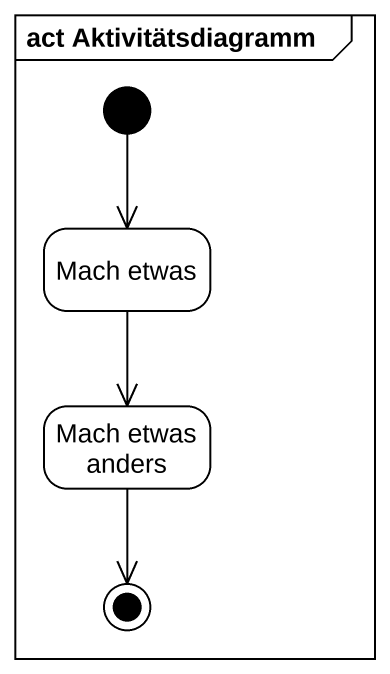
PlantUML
@startuml
mainframe act Aktivitätsdiagramm
hide empty description
state "Mach etwas" as Mach_etwas
state "Mach etwas anders" as Mach_etwas_anders
[*] --> Mach_etwas
Mach_etwas --> Mach_etwas_anders
Mach_etwas_anders --> [*]
@enduml
